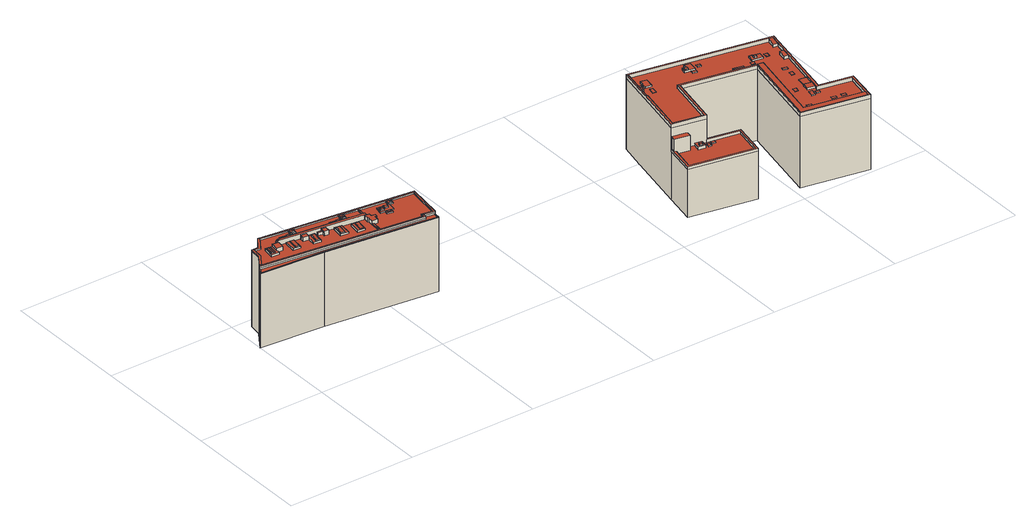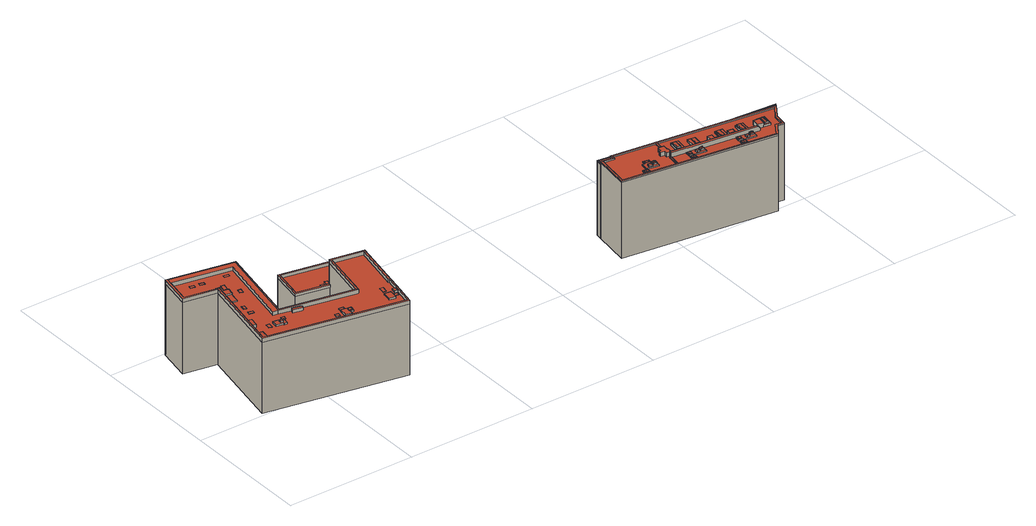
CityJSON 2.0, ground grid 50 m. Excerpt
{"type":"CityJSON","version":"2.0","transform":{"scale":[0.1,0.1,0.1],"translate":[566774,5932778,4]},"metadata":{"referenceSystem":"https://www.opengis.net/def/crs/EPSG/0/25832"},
"CityObjects":{
"building1":{"type":"Building","attributes":{"Grundfläche 2D":"1083.849448","Grundhöhe NN":"4.723"},"children":["building1-1","building1-2","building1-3","building1-4","building1-5","building1-6","building1-7","building1-8","building1-9","building1-10","building1-11","building1-12","building1-13","building1-14","building1-15","building1-16","building1-17","building1-18","building1-19","building1-20","building1-21","building1-22","building1-23","building1-24","building1-25","building1-26","building1-27"],"geometry":[{"type":"MultiSurface","lod":"3","boundaries":[[[0,1,2,3,4,5,6,7,8,9]],[[10,11,12,13],[14,15,16,17]],[[18,19,20,21,22,23,24],[25,26,27,28,29],[30,31,32,33],[34,35,36,37]],[[38,39,40,41,42,43,44,45,46,47,48,49,50,51,52,53,54,55,56,57],[58,59,60,61,62,63,64,65,66,67,68,69,70,71,72,73,74,75,76,77],[78,79,80,81,82,83,84,85,86],[87,88,89,90,91],[92,93,94,95],[96,97,98,99],[100,101,102,103,104],[105,106,107,108,109,110]],[[111,112,113,114,115,116,117,118,119]],[[120,121,122,123,124,125,126,127,128],[129,130,131,132],[133,134,135,136],[137,138,139,140]],[[141,142,143,144]],[[142,145,146,143]],[[145,147,148,146]],[[147,149,150,148]],[[151,152,150,149,153,154,155]],[[156,157,158,159,160],[161,162,163,164]],[[165,166,167,168],[169,170,171,172]],[[173,174,175,176,177,178],[179,180,181,182,183],[184,185,186,187],[188,189,190,191]],[[192,113,112,193,194,195,196,197,198,199,200,118,117,201,202,203,204,205,206]],[[207,208,209,210,211],[212,213,214,215]],[[216,217,218,219,220,221],[222,223,224,225]],[[226,227,228,229,230,231,232]],[[6,5,230,229]],[[7,6,229,228]],[[8,7,228,227]],[[9,8,227,226]],[[233,234,1,0]],[[234,235,2,1]],[[3,2,235,236]],[[236,237,4,3]],[[12,11,95,94]],[[94,93,13,12]],[[93,92,10,13]],[[92,95,11,10]],[[238,239,240,115,114,113]],[[240,241,116,115]],[[241,242,117,116]],[[243,118,38,57]],[[118,243,244]],[[55,245,119,118,244,56]],[[245,246,119]],[[247,246,54,53]],[[246,247,248]],[[51,249,119,246,248,52]],[[249,250,119]],[[119,250,50,49]],[[111,119,49,48]],[[48,47,112,111]],[[141,144,58,77]],[[141,77,76,75,74,154,153,149,147,145,142]],[[73,251,155,154,74]],[[251,73,72,21,20,19,67,66,175,174,61,60,59,58,144,143,146,148,150,152,151,155]],[[81,80,124,123]],[[80,79,125,124]],[[79,78,86,127,126,125]],[[86,85,128,127]],[[85,84,120,128]],[[84,83,121,120]],[[83,82,122,121]],[[82,81,123,122]],[[89,88,159,158]],[[88,87,160,159]],[[87,91,90,157,156,160]],[[90,89,158,157]],[[97,96,167,166]],[[96,99,168,167]],[[165,168,99,98]],[[98,97,166,165]],[[62,61,174,173]],[[66,65,176,175]],[[65,64,177,176]],[[64,63,178,177]],[[63,62,173,178]],[[47,46,193,112]],[[46,45,194,193]],[[195,44,43,196]],[[42,197,196,43]],[[42,41,40,199,198,197]],[[39,200,199,40]],[[39,38,118,200]],[[242,252,201,117]],[[252,253,202,201]],[[253,254,203,202]],[[254,255,204,203]],[[255,256,257,258,192,206,205,204]],[[258,238,113,192]],[[102,101,210,209]],[[101,100,211,210]],[[100,104,103,208,207,211]],[[103,102,209,208]],[[108,107,220,219]],[[107,106,221,220]],[[106,105,216,221]],[[105,110,217,216]],[[68,67,19,18]],[[72,71,22,21]],[[71,70,23,22]],[[70,69,24,23]],[[69,68,18,24]],[[234,233,259,260]],[[235,234,260,261]],[[236,235,261,262]],[[237,236,262,263]],[[252,242,264,265]],[[253,252,265,266]],[[254,253,266,267]],[[255,254,267,268]],[[9,226,232,258,257,256,255,268,259,233,0]],[[258,232,231,238]],[[239,238,231,230,5,4,237,263,269,240]],[[241,240,269,270]],[[242,241,270,264]],[[261,260,259,268,267,266,265,264,270,269,263,262]]],"semantics":{"surfaces":[{"type":"RoofSurface"},{"type":"WallSurface"},{"type":"GroundSurface"}],"values":[0,0,0,0,0,0,0,0,0,0,0,0,0,0,0,0,0,0,1,1,1,1,1,1,1,1,1,1,1,1,1,1,1,1,1,1,1,1,1,1,1,1,1,1,1,1,1,1,1,1,1,1,1,1,1,1,1,1,1,1,1,1,1,1,1,1,1,1,1,1,1,1,1,1,1,1,1,1,1,1,1,1,1,1,1,1,1,1,1,1,1,1,1,1,1,1,1,1,1,1,1,1,1,1,1,1,1,1,2]}}]},
"building1-1":{"type":"BuildingInstallation","parents":["building1"],"geometry":[{"type":"MultiSurface","lod":"3","boundaries":[[[271,272,273,274]],[[275,272,271,276]],[[274,273,277,278]],[[279,276,271,274,278]],[[275,276,279,280]],[[277,273,272,275,280]]],"semantics":{"surfaces":[{"type":"RoofSurface"},{"type":"WallSurface"}],"values":[0,0,1,1,1,1]}}]},
"building1-2":{"type":"BuildingInstallation","parents":["building1"],"geometry":[{"type":"MultiSurface","lod":"3","boundaries":[[[281,282,283,284]],[[284,283,169,172]],[[281,284,172,171]],[[282,281,171,170]],[[283,282,170,169]]],"semantics":{"surfaces":[{"type":"RoofSurface"},{"type":"WallSurface"}],"values":[0,1,1,1,1]}}]},
"building1-3":{"type":"BuildingInstallation","parents":["building1"],"geometry":[{"type":"MultiSurface","lod":"3","boundaries":[[[285,286,287,288]],[[286,289,290,291,287]],[[290,292,293,291]],[[292,285,288,293]],[[293,288,287,291]],[[286,285,27,26]],[[29,290,289,286,26,25]],[[292,290,29,28]],[[285,292,28,27]]],"semantics":{"surfaces":[{"type":"RoofSurface"},{"type":"WallSurface"}],"values":[0,0,0,0,0,1,1,1,1]}}]},
"building1-4":{"type":"BuildingInstallation","parents":["building1"],"geometry":[{"type":"MultiSurface","lod":"3","boundaries":[[[294,295,296,246,245],[297,298,299,300]],[[55,301,294,245]],[[301,302,303,296,295,294]],[[303,54,246,296]]],"semantics":{"surfaces":[{"type":"RoofSurface"},{"type":"WallSurface"}],"values":[0,1,1,1]}}]},
"building1-5":{"type":"BuildingInstallation","parents":["building1"],"geometry":[{"type":"MultiSurface","lod":"3","boundaries":[[[304,305,306,244,243],[278,277,280,279]],[[304,243,57,307]],[[307,308,309,306,305,304]],[[309,56,244,306]]],"semantics":{"surfaces":[{"type":"RoofSurface"},{"type":"WallSurface"}],"values":[0,1,1,1]}}]},
"building1-6":{"type":"BuildingInstallation","parents":["building1"],"geometry":[{"type":"MultiSurface","lod":"3","boundaries":[[[310,311,312,313]],[[313,312,164,163]],[[310,313,163,162]],[[311,310,162,161]],[[312,311,161,164]]],"semantics":{"surfaces":[{"type":"RoofSurface"},{"type":"WallSurface"}],"values":[0,1,1,1,1]}}]},
"building1-7":{"type":"BuildingInstallation","parents":["building1"],"geometry":[{"type":"MultiSurface","lod":"3","boundaries":[[[314,315,316,317]],[[318,314,317,319,320]],[[315,321,322,316]],[[321,320,319,322]],[[317,316,322,319]],[[315,314,180,179]],[[321,315,179,183]],[[320,321,183,182]],[[180,314,318,320,182,181]]],"semantics":{"surfaces":[{"type":"RoofSurface"},{"type":"WallSurface"}],"values":[0,0,0,0,0,1,1,1,1]}}]},
"building1-8":{"type":"BuildingInstallation","parents":["building1"],"geometry":[{"type":"MultiSurface","lod":"3","boundaries":[[[323,324,325,326]],[[326,325,32,31]],[[323,326,31,30]],[[324,323,30,33]],[[325,324,33,32]]],"semantics":{"surfaces":[{"type":"RoofSurface"},{"type":"WallSurface"}],"values":[0,1,1,1,1]}}]},
"building1-9":{"type":"BuildingInstallation","parents":["building1"],"geometry":[{"type":"MultiSurface","lod":"3","boundaries":[[[248,247,251,327]],[[53,73,251,247]],[[327,251,73,328]],[[328,52,248,327]]],"semantics":{"surfaces":[{"type":"RoofSurface"},{"type":"WallSurface"}],"values":[0,1,1,1]}}]},
"building1-10":{"type":"BuildingInstallation","parents":["building1"],"geometry":[{"type":"MultiSurface","lod":"3","boundaries":[[[329,330,331,332]],[[332,331,36,35]],[[329,332,35,34]],[[330,329,34,37]],[[331,330,37,36]]],"semantics":{"surfaces":[{"type":"RoofSurface"},{"type":"WallSurface"}],"values":[0,1,1,1,1]}}]},
"building1-11":{"type":"BuildingInstallation","parents":["building1"],"geometry":[{"type":"MultiSurface","lod":"3","boundaries":[[[333,334,335,336]],[[337,334,333,338]],[[336,335,339,340]],[[341,338,333,336,340]],[[337,338,341,342]],[[339,335,334,337,342,343]]],"semantics":{"surfaces":[{"type":"RoofSurface"},{"type":"WallSurface"}],"values":[0,0,1,1,1,1]}}]},
"building1-12":{"type":"BuildingInstallation","parents":["building1"],"geometry":[{"type":"MultiSurface","lod":"3","boundaries":[[[344,345,346,347]],[[348,345,344,349,350,351,352,353]],[[348,354,346,345]],[[354,355,347,346]],[[355,349,344,347]]],"semantics":{"surfaces":[{"type":"RoofSurface"},{"type":"WallSurface"}],"values":[0,1,1,1,1]}}]},
"building1-13":{"type":"BuildingInstallation","parents":["building1"],"geometry":[{"type":"MultiSurface","lod":"3","boundaries":[[[356,357,358,359]],[[359,358,140,139]],[[356,359,139,138]],[[357,356,138,137]],[[358,357,137,140]]],"semantics":{"surfaces":[{"type":"RoofSurface"},{"type":"WallSurface"}],"values":[0,1,1,1,1]}}]},
"building1-14":{"type":"BuildingInstallation","parents":["building1"],"geometry":[{"type":"MultiSurface","lod":"3","boundaries":[[[360,361,362,363]],[[364,360,363,365]],[[361,366,367,368,362]],[[369,364,365,368,367]],[[368,365,363,362]],[[361,360,130,129]],[[367,366,361,129,132]],[[364,369,367,132,131]],[[360,364,131,130]]],"semantics":{"surfaces":[{"type":"RoofSurface"},{"type":"WallSurface"}],"values":[0,0,0,0,0,1,1,1,1]}}]},
"building1-15":{"type":"BuildingInstallation","parents":["building1"],"geometry":[{"type":"MultiSurface","lod":"3","boundaries":[[[370,195,194,371]],[[45,372,371,194]],[[373,44,195,370]]],"semantics":{"surfaces":[{"type":"RoofSurface"},{"type":"WallSurface"}],"values":[0,1,1]}}]},
"building1-16":{"type":"BuildingInstallation","parents":["building1"],"geometry":[{"type":"MultiSurface","lod":"3","boundaries":[[[374,375,376,377]],[[377,376,17,16]],[[374,377,16,15]],[[375,374,15,14]],[[376,375,14,17]]],"semantics":{"surfaces":[{"type":"RoofSurface"},{"type":"WallSurface"}],"values":[0,1,1,1,1]}}]},
"building1-17":{"type":"BuildingInstallation","parents":["building1"],"geometry":[{"type":"MultiSurface","lod":"3","boundaries":[[[378,379,380,381]],[[381,380,190,189]],[[378,381,189,188]],[[379,378,188,191]],[[380,379,191,190]]],"semantics":{"surfaces":[{"type":"RoofSurface"},{"type":"WallSurface"}],"values":[0,1,1,1,1]}}]},
"building1-18":{"type":"BuildingInstallation","parents":["building1"],"geometry":[{"type":"MultiSurface","lod":"3","boundaries":[[[382,383,384,385]],[[385,384,215,214]],[[382,385,214,213]],[[383,382,213,212]],[[384,383,212,215]]],"semantics":{"surfaces":[{"type":"RoofSurface"},{"type":"WallSurface"}],"values":[0,1,1,1,1]}}]},
"building1-19":{"type":"BuildingInstallation","parents":["building1"],"geometry":[{"type":"MultiSurface","lod":"3","boundaries":[[[386,387,388,389]],[[389,388,133,136]],[[386,389,136,135]],[[387,386,135,134]],[[388,387,134,133]]],"semantics":{"surfaces":[{"type":"RoofSurface"},{"type":"WallSurface"}],"values":[0,1,1,1,1]}}]},
"building1-20":{"type":"BuildingInstallation","parents":["building1"],"geometry":[{"type":"MultiSurface","lod":"3","boundaries":[[[390,391,392,393]],[[219,218,391,390]],[[392,391,218,217,110,394]],[[393,392,394,395]],[[393,395,108,219,390]]],"semantics":{"surfaces":[{"type":"RoofSurface"},{"type":"WallSurface"}],"values":[0,1,1,1,1]}}]},
"building1-21":{"type":"BuildingInstallation","parents":["building1"],"geometry":[{"type":"MultiSurface","lod":"3","boundaries":[[[396,397,398,399]],[[399,398,185,184]],[[396,399,184,187]],[[397,396,187,186]],[[398,397,186,185]]],"semantics":{"surfaces":[{"type":"RoofSurface"},{"type":"WallSurface"}],"values":[0,1,1,1,1]}}]},
"building1-22":{"type":"BuildingInstallation","parents":["building1"],"geometry":[{"type":"MultiSurface","lod":"3","boundaries":[[[400,401,250,249],[340,339,343,342,341]],[[51,402,400,249]],[[402,403,401,400]],[[403,50,250,401]]],"semantics":{"surfaces":[{"type":"RoofSurface"},{"type":"WallSurface"}],"values":[0,1,1,1]}}]},
"building1-23":{"type":"BuildingInstallation","parents":["building1"],"geometry":[{"type":"MultiSurface","lod":"3","boundaries":[[[404,405,406,407]],[[408,404,407,409]],[[225,409,407,406,222]],[[408,409,225,224]],[[223,405,404,408,224]],[[406,405,223,222]]],"semantics":{"surfaces":[{"type":"RoofSurface"},{"type":"WallSurface"}],"values":[0,0,1,1,1,1]}}]},
"building1-24":{"type":"BuildingInstallation","parents":["building1"],"geometry":[{"type":"MultiSurface","lod":"3","boundaries":[[[410,411,412,413]],[[412,411,414,415]],[[413,412,415,416]],[[410,413,416,417]],[[411,410,417,414]]],"semantics":{"surfaces":[{"type":"RoofSurface"},{"type":"WallSurface"}],"values":[0,1,1,1,1]}}]},
"building1-25":{"type":"BuildingInstallation","parents":["building1"],"geometry":[{"type":"MultiSurface","lod":"3","boundaries":[[[418,419,420,421]],[[422,419,418,423]],[[421,420,298,297]],[[300,423,418,421,297]],[[422,423,300,299]],[[298,420,419,422,299]]],"semantics":{"surfaces":[{"type":"RoofSurface"},{"type":"WallSurface"}],"values":[0,0,1,1,1,1]}}]},
"building1-26":{"type":"BuildingInstallation","parents":["building1"],"geometry":[{"type":"MultiSurface","lod":"3","boundaries":[[[352,351,424,425]],[[350,426,424,351]],[[426,427,425,424]],[[427,353,352,425]]],"semantics":{"surfaces":[{"type":"RoofSurface"},{"type":"WallSurface"}],"values":[0,1,1,1]}}]},
"building1-27":{"type":"BuildingInstallation","parents":["building1"],"geometry":[{"type":"MultiSurface","lod":"3","boundaries":[[[428,429,430,431,432,433,434,435,436,437,438]],[[439,440,430,429]],[[440,441,431,430]],[[441,442,432,431]],[[373,370,371,372,443,434,433,432,442]],[[443,444,435,434]],[[444,445,436,435]],[[445,446,437,436]],[[446,447,438,437]],[[447,448,428,438]],[[448,439,429,428]]],"semantics":{"surfaces":[{"type":"RoofSurface"},{"type":"WallSurface"}],"values":[0,1,1,1,1,1,1,1,1,1,1]}}]},
"building2":{"type":"Building","attributes":{"Grundfläche 2D":"1955.079361","Grundhöhe NN":"5.115"},"children":["building2-1","building2-2","building2-3","building2-4","building2-5","building2-6","building2-7","building2-8","building2-9","building2-10","building2-11","building2-12","building2-13","building2-14","building2-15","building2-16","building2-17","building2-18","building2-19","building2-20","building2-21","building2-22","building2-23","building2-24","building2-25","building2-26"],"geometry":[{"type":"MultiSurface","lod":"3","boundaries":[[[449,450,451,452]],[[453,454,455,456,457,458,459],[460,461,462,463]],[[464,465,466,467,468,469,470,471,472,473,474,475,476,477,478,479,480,481,482,483,484,485,486,487],[488,489,490,491,492,493,494],[495,496,497,498,499,500]],[[501,502,503,504]],[[505,506,503,507,508,509]],[[510,511,512,513,514,515,516,517,518,519,520,501,504,521,522,523,524,525,526,527,528,529,509,508,507,503,502,530]],[[531,532,533,534,535,536],[537,538,539,540]],[[541,542,543,544]],[[545,546,547,548,549,550,551,552,553,554,555,556]],[[557,558,559,560,561,562,563,564,565]],[[472,471,450,449]],[[451,450,471,470]],[[566,567,502,501]],[[484,483,504,503,486,485,568,569]],[[505,509,465,464]],[[506,505,464,487]],[[503,506,487,486]],[[483,482,521,504]],[[482,481,522,521]],[[523,522,481,480]],[[480,479,524,523]],[[479,478,525,524]],[[478,477,526,525]],[[474,570,571,473,472,449,452,572,573,468,467,528,527,574,475]],[[467,466,529,528]],[[465,509,529,466]],[[567,575,530,502]],[[575,576,510,530]],[[576,577,511,510]],[[577,578,512,511]],[[578,579,513,512]],[[579,580,514,513]],[[580,581,582,583,584,518,517,516,515,514]],[[584,585,519,518]],[[585,586,566,501,520,519]],[[494,493,454,453]],[[493,492,455,454]],[[492,491,456,455]],[[491,490,489,458,457,456]],[[489,488,459,458]],[[488,494,453,459]],[[533,532,498,497]],[[497,496,534,533]],[[496,495,535,534]],[[536,535,495,500]],[[500,499,531,536]],[[532,531,499,498]],[[554,553,543,542]],[[544,543,553,552,565,564]],[[564,563,541,544]],[[560,559,549,548]],[[550,549,559,558]],[[551,550,558,557]],[[552,551,557,565]],[[587,588,556,555]],[[588,589,545,556]],[[589,590,546,545]],[[590,591,547,546]],[[542,541,563,562,561,560,548,585,584,555,554]],[[586,585,548,547,591,592,593,566]],[[567,566,593,594]],[[575,567,594,595]],[[576,575,595,596]],[[577,576,596,597]],[[578,577,597,598]],[[579,578,598,599]],[[580,579,599,600]],[[601,602,603,587,555,584,583,582,581,580,600,604]],[[588,587,603,605]],[[589,588,605,606]],[[590,589,606,607]],[[591,590,607,592]],[[596,595,594,593,592,607,606,605,603,602,601,604,600,599,598,597]]],"semantics":{"surfaces":[{"type":"RoofSurface"},{"type":"WallSurface"},{"type":"GroundSurface"}],"values":[0,0,0,0,0,0,0,0,0,0,1,1,1,1,1,1,1,1,1,1,1,1,1,1,1,1,1,1,1,1,1,1,1,1,1,1,1,1,1,1,1,1,1,1,1,1,1,1,1,1,1,1,1,1,1,1,1,1,1,1,1,1,1,1,1,1,1,1,1,1,1,1,2]}}]},
"building2-1":{"type":"BuildingInstallation","parents":["building2"],"geometry":[{"type":"MultiSurface","lod":"3","boundaries":[[[608,609,610,611]],[[611,610,612,613]],[[608,611,613,614]],[[609,608,614,615]],[[610,609,615,612]]],"semantics":{"surfaces":[{"type":"RoofSurface"},{"type":"WallSurface"}],"values":[0,1,1,1,1]}}]},
"building2-2":{"type":"BuildingInstallation","parents":["building2"],"geometry":[{"type":"MultiSurface","lod":"3","boundaries":[[[616,617,618,619]],[[619,618,620,621]],[[616,619,621,622]],[[617,616,622,623]],[[618,617,623,620]]],"semantics":{"surfaces":[{"type":"RoofSurface"},{"type":"WallSurface"}],"values":[0,1,1,1,1]}}]},
"building2-3":{"type":"BuildingInstallation","parents":["building2"],"geometry":[{"type":"MultiSurface","lod":"3","boundaries":[[[572,624,625,573]],[[624,572,452,451,470,626]],[[626,627,625,624]],[[627,468,573,625]]],"semantics":{"surfaces":[{"type":"RoofSurface"},{"type":"WallSurface"}],"values":[0,1,1,1]}}]},
"building2-4":{"type":"BuildingInstallation","parents":["building2"],"geometry":[{"type":"MultiSurface","lod":"3","boundaries":[[[628,629,630,631]],[[568,629,628,569]],[[631,630,632,633]],[[631,633,484,569,628]],[[568,485,632,630,629]]],"semantics":{"surfaces":[{"type":"RoofSurface"},{"type":"WallSurface"}],"values":[0,0,1,1,1]}}]},
"building2-5":{"type":"BuildingInstallation","parents":["building2"],"geometry":[{"type":"MultiSurface","lod":"3","boundaries":[[[634,571,570,635]],[[474,636,635,570]],[[634,635,636,637]],[[637,473,571,634]]],"semantics":{"surfaces":[{"type":"RoofSurface"},{"type":"WallSurface"}],"values":[0,1,1,1]}}]},
"building2-6":{"type":"BuildingInstallation","parents":["building2"],"geometry":[{"type":"MultiSurface","lod":"3","boundaries":[[[638,639,640,641]],[[642,643,641,640]],[[643,644,638,641]],[[639,638,644,645]],[[640,639,645,642]]],"semantics":{"surfaces":[{"type":"RoofSurface"},{"type":"WallSurface"}],"values":[0,1,1,1,1]}}]},
"building2-7":{"type":"BuildingInstallation","parents":["building2"],"geometry":[{"type":"MultiSurface","lod":"3","boundaries":[[[646,647,648,649]],[[649,648,650,651]],[[646,649,651,652]],[[652,653,647,646]],[[648,647,653,650]]],"semantics":{"surfaces":[{"type":"RoofSurface"},{"type":"WallSurface"}],"values":[0,1,1,1,1]}}]},
"building2-8":{"type":"BuildingInstallation","parents":["building2"],"geometry":[{"type":"MultiSurface","lod":"3","boundaries":[[[654,655,656,657]],[[657,656,658,659]],[[654,657,659,660]],[[660,661,655,654]],[[661,658,656,655]]],"semantics":{"surfaces":[{"type":"RoofSurface"},{"type":"WallSurface"}],"values":[0,1,1,1,1]}}]},
"building2-9":{"type":"BuildingInstallation","parents":["building2"],"geometry":[{"type":"MultiSurface","lod":"3","boundaries":[[[662,663,664,665]],[[666,667,663,662]],[[664,663,667,668]],[[665,664,668,669]],[[662,665,669,666]]],"semantics":{"surfaces":[{"type":"RoofSurface"},{"type":"WallSurface"}],"values":[0,1,1,1,1]}}]},
"building2-10":{"type":"BuildingInstallation","parents":["building2"],"geometry":[{"type":"MultiSurface","lod":"3","boundaries":[[[670,671,672,673]],[[673,672,462,461]],[[670,673,461,460]],[[671,670,460,463]],[[672,671,463,462]]],"semantics":{"surfaces":[{"type":"RoofSurface"},{"type":"WallSurface"}],"values":[0,1,1,1,1]}}]},
"building2-11":{"type":"BuildingInstallation","parents":["building2"],"geometry":[{"type":"MultiSurface","lod":"3","boundaries":[[[674,675,676,677]],[[677,676,678,679]],[[679,680,674,677]],[[680,681,675,674]],[[676,675,681,678]]],"semantics":{"surfaces":[{"type":"RoofSurface"},{"type":"WallSurface"}],"values":[0,1,1,1,1]}}]},
"building2-12":{"type":"BuildingInstallation","parents":["building2"],"geometry":[{"type":"MultiSurface","lod":"3","boundaries":[[[574,527,526,682]],[[477,683,682,526]],[[683,475,574,682]]],"semantics":{"surfaces":[{"type":"RoofSurface"},{"type":"WallSurface"}],"values":[0,1,1]}}]},
"building2-13":{"type":"BuildingInstallation","parents":["building2"],"geometry":[{"type":"MultiSurface","lod":"3","boundaries":[[[684,685,686,687]],[[688,689,685,684]],[[686,685,689,690]],[[690,691,687,686]],[[691,688,684,687]]],"semantics":{"surfaces":[{"type":"RoofSurface"},{"type":"WallSurface"}],"values":[0,1,1,1,1]}}]},
"building2-14":{"type":"BuildingInstallation","parents":["building2"],"geometry":[{"type":"MultiSurface","lod":"3","boundaries":[[[692,693,694,695,696]],[[694,693,697,698]],[[698,699,695,694]],[[699,700,696,695]],[[700,701,697,693,692,696]]],"semantics":{"surfaces":[{"type":"RoofSurface"},{"type":"WallSurface"}],"values":[0,1,1,1,1]}}]},
"building2-15":{"type":"BuildingInstallation","parents":["building2"],"geometry":[{"type":"MultiSurface","lod":"3","boundaries":[[[702,703,704,705]],[[705,704,706,707]],[[702,705,707,708]],[[703,702,708,709]],[[704,703,709,706]]],"semantics":{"surfaces":[{"type":"RoofSurface"},{"type":"WallSurface"}],"values":[0,1,1,1,1]}}]},
"building2-16":{"type":"BuildingInstallation","parents":["building2"],"geometry":[{"type":"MultiSurface","lod":"3","boundaries":[[[710,711,712,713]],[[714,715,711,710]],[[712,711,715,716]],[[716,717,713,712]],[[717,714,710,713]]],"semantics":{"surfaces":[{"type":"RoofSurface"},{"type":"WallSurface"}],"values":[0,1,1,1,1]}}]},
"building2-17":{"type":"BuildingInstallation","parents":["building2"],"geometry":[{"type":"MultiSurface","lod":"3","boundaries":[[[718,719,720,721]],[[721,720,722,723]],[[718,721,723,724]],[[719,718,724,725]],[[720,719,725,722]]],"semantics":{"surfaces":[{"type":"RoofSurface"},{"type":"WallSurface"}],"values":[0,1,1,1,1]}}]},
"building2-18":{"type":"BuildingInstallation","parents":["building2"],"geometry":[{"type":"MultiSurface","lod":"3","boundaries":[[[726,727,728,729]],[[729,728,730,731]],[[726,729,731,732]],[[727,726,732,733]],[[728,727,733,730]]],"semantics":{"surfaces":[{"type":"RoofSurface"},{"type":"WallSurface"}],"values":[0,1,1,1,1]}}]},
"building2-19":{"type":"BuildingInstallation","parents":["building2"],"geometry":[{"type":"MultiSurface","lod":"3","boundaries":[[[734,735,736,737]],[[738,739,735,734]],[[736,735,739,740]],[[740,741,737,736]],[[734,737,741,738]]],"semantics":{"surfaces":[{"type":"RoofSurface"},{"type":"WallSurface"}],"values":[0,1,1,1,1]}}]},
"building2-20":{"type":"BuildingInstallation","parents":["building2"],"geometry":[{"type":"MultiSurface","lod":"3","boundaries":[[[742,743,744,745]],[[746,747,745,744]],[[742,745,747,748]],[[743,742,748,749]],[[749,746,744,743]]],"semantics":{"surfaces":[{"type":"RoofSurface"},{"type":"WallSurface"}],"values":[0,1,1,1,1]}}]},
"building2-21":{"type":"BuildingInstallation","parents":["building2"],"geometry":[{"type":"MultiSurface","lod":"3","boundaries":[[[750,751,752,753]],[[753,752,540,539]],[[750,753,539,538]],[[751,750,538,537]],[[752,751,537,540]]],"semantics":{"surfaces":[{"type":"RoofSurface"},{"type":"WallSurface"}],"values":[0,1,1,1,1]}}]},
"building2-22":{"type":"BuildingInstallation","parents":["building2"],"geometry":[{"type":"MultiSurface","lod":"3","boundaries":[[[754,755,756,757]],[[758,759,757,756]],[[759,760,754,757]],[[755,754,760,761]],[[756,755,761,758]]],"semantics":{"surfaces":[{"type":"RoofSurface"},{"type":"WallSurface"}],"values":[0,1,1,1,1]}}]},
"building2-23":{"type":"BuildingInstallation","parents":["building2"],"geometry":[{"type":"MultiSurface","lod":"3","boundaries":[[[762,763,764,765]],[[766,763,762,767]],[[764,763,766,768]],[[768,769,765,764]],[[769,767,762,765]]],"semantics":{"surfaces":[{"type":"RoofSurface"},{"type":"WallSurface"}],"values":[0,1,1,1,1]}}]},
"building2-24":{"type":"BuildingInstallation","parents":["building2"],"geometry":[{"type":"MultiSurface","lod":"3","boundaries":[[[770,771,772,773]],[[773,772,774,775]],[[770,773,775,776]],[[771,770,776,777]],[[772,771,777,774]]],"semantics":{"surfaces":[{"type":"RoofSurface"},{"type":"WallSurface"}],"values":[0,1,1,1,1]}}]},
"building2-25":{"type":"BuildingInstallation","parents":["building2"],"geometry":[{"type":"MultiSurface","lod":"3","boundaries":[[[778,779,780,781,782]],[[780,779,783,784]],[[781,780,784,785]],[[786,778,782,781,785,787]],[[779,778,786,783]]],"semantics":{"surfaces":[{"type":"RoofSurface"},{"type":"WallSurface"}],"values":[0,1,1,1,1]}}]},
"building2-26":{"type":"BuildingInstallation","parents":["building2"],"geometry":[{"type":"MultiSurface","lod":"3","boundaries":[[[788,789,790,791],[774,777,776,775]],[[792,793,791,790]],[[788,791,793,561]],[[562,789,788,561]],[[790,789,562,792]]],"semantics":{"surfaces":[{"type":"RoofSurface"},{"type":"WallSurface"}],"values":[0,1,1,1,1]}}]}
},
"vertices":[
[15,363,300],[1,343,300],[252,322,300],[684,267,300],[687,291,300],[685,291,300],[682,269,300],[252,325,300],[5,345,300],[18,363,300],[443,387,312],[414,391,312],[408,346,312],[437,342,312],[438,381,312],[433,346,312],[420,348,312],[425,383,312],[365,446,309],[362,421,309],[422,414,309],[426,413,309],[429,434,309],[413,436,309],[413,440,309],[370,423,309],[365,423,309],[367,436,309],[379,434,309],[378,422,309],[422,418,309],[413,419,309],[414,431,309],[424,430,309],[397,427,309],[386,428,309],[388,438,309],[398,437,309],[118,501,305],[86,454,305],[63,457,305],[58,416,305],[58,414,305],[26,369,305],[469,312,305],[475,311,305],[638,290,305],[639,304,305],[682,298,305],[699,426,305],[612,437,305],[592,440,305],[493,452,305],[488,453,305],[433,460,305],[413,463,305],[244,485,305],[224,487,305],[145,449,305],[149,449,305],[151,448,305],[173,446,305],[176,470,305],[225,464,305],[224,460,305],[240,458,305],[237,437,305],[362,421,305],[365,446,305],[413,440,305],[413,436,305],[429,434,305],[426,413,305],[482,406,305],[481,396,305],[474,397,305],[148,439,305],[144,440,305],[555,381,305],[556,392,305],[540,394,305],[544,423,305],[593,416,305],[589,388,305],[578,389,305],[576,374,305],[554,377,305],[198,382,305],[169,385,305],[175,430,305],[204,427,305],[198,385,305],[443,387,305],[437,342,305],[408,346,305],[414,391,305],[350,362,305],[356,407,305],[385,403,305],[379,358,305],[276,371,305],[247,375,305],[253,420,305],[282,417,305],[281,410,305],[118,392,305],[89,395,305],[95,441,305],[122,437,305],[118,408,305],[120,407,305],[682,298,310],[639,304,310],[645,296,310],[687,291,310],[688,291,310],[706,432,310],[115,508,310],[118,501,310],[699,426,310],[578,389,309],[589,388,309],[593,416,309],[544,423,309],[540,394,309],[556,392,309],[555,381,309],[554,377,309],[576,374,309],[544,400,309],[546,413,309],[558,411,309],[557,399,309],[566,416,309],[578,414,309],[576,403,309],[565,404,309],[573,388,309],[572,379,309],[560,380,309],[561,389,309],[144,440,315],[146,439,319],[147,449,319],[145,449,315],[148,439,321],[149,449,321],[150,439,322],[151,448,322],[152,438,323],[153,448,323],[426,413,323],[422,414,323],[474,397,323],[481,396,323],[482,406,323],[198,385,312],[204,427,312],[175,430,312],[169,385,312],[198,382,312],[199,421,312],[194,385,312],[181,387,312],[186,422,312],[385,403,312],[356,407,312],[350,362,312],[379,358,312],[359,400,312],[372,398,312],[367,363,312],[354,365,312],[176,470,309],[173,446,309],[237,437,309],[240,458,309],[224,460,309],[225,464,309],[176,448,309],[178,460,309],[183,459,309],[191,458,309],[189,446,309],[224,443,309],[226,455,309],[235,454,309],[234,442,309],[208,451,309],[198,452,309],[199,462,309],[209,461,309],[643,283,310],[638,290,310],[475,311,310],[469,312,310],[26,369,310],[58,414,310],[58,416,310],[63,457,310],[86,454,310],[82,461,310],[57,464,310],[51,417,310],[14,363,310],[15,363,310],[18,363,310],[281,410,312],[282,417,312],[253,420,312],[247,375,312],[276,371,312],[277,411,312],[272,375,312],[259,377,312],[264,412,312],[118,392,312],[120,407,312],[118,408,312],[122,437,312],[95,441,312],[89,395,312],[111,432,312],[107,401,312],[95,403,312],[99,433,312],[18,363,298],[5,345,298],[252,325,298],[682,269,298],[685,291,298],[645,296,298],[643,283,298],[15,363,298],[1,343,298],[252,322,298],[684,267,298],[687,291,298],[645,296,305],[687,291,305],[688,291,305],[706,432,305],[115,508,305],[224,487,309],[244,485,309],[413,463,309],[433,460,309],[488,453,309],[493,452,309],[592,440,309],[612,437,309],[482,406,309],[82,461,305],[57,464,305],[51,417,305],[14,363,305],[15,363,305],[18,363,305],[643,283,305],[15,363,7],[1,343,7],[252,322,7],[684,267,7],[687,291,7],[115,508,7],[82,461,7],[57,464,7],[51,417,7],[14,363,7],[688,291,7],[706,432,7],
[232,470,312],[234,482,312],[227,483,311],[225,471,311],[240,482,311],[238,469,311],[227,483,309],[225,471,309],[238,469,309],[240,482,309],
[367,363,315],[372,398,317],[359,400,317],[354,365,315],
[367,436,314],[365,423,314],[370,428,319],[371,430,319],[370,423,314],[378,422,314],[374,427,319],[379,434,314],[374,430,319],
[411,443,309],[421,442,309],[430,441,309],[415,446,309],[416,459,309],[429,457,309],[427,445,309],[411,443,305],[421,442,305],[430,441,305],
[222,468,309],[225,467,309],[241,465,309],[222,468,305],[225,467,305],[241,465,305],
[194,385,315],[199,421,317],[186,422,317],[181,387,315],
[178,460,314],[176,448,314],[182,452,319],[182,455,319],[183,459,314],[185,454,319],[191,458,314],[189,446,314],[185,451,319],
[422,418,311],[424,430,311],[414,431,311],[413,419,311],
[487,405,309],[487,405,305],
[397,427,315],[398,437,315],[388,438,315],[386,428,315],
[600,423,312],[602,435,312],[595,436,311],[594,423,311],[608,434,311],[606,422,311],[595,436,309],[594,423,309],[606,422,309],[608,434,309],[602,435,309],
[309,415,322],[306,396,322],[323,394,322],[326,413,322],[306,396,305],[309,415,305],[308,413,305],[308,413,316],[307,406,316],[307,406,305],[323,394,305],[326,413,305],
[572,379,311],[573,388,311],[561,389,311],[560,380,311],
[546,413,314],[544,400,314],[549,405,319],[550,407,319],[558,411,314],[553,407,319],[549,400,314],[557,399,314],[553,404,319],[557,403,314],
[475,354,310],[480,353,310],[480,353,305],[475,354,305],
[433,346,315],[438,381,317],[425,383,317],[420,348,315],
[208,451,315],[209,461,315],[199,462,315],[198,452,315],
[272,375,315],[277,411,317],[264,412,317],[259,377,315],
[576,403,314],[578,414,314],[566,416,314],[565,404,314],
[122,437,321],[118,408,321],[142,405,321],[146,434,321],[142,405,305],[146,434,305],
[234,442,311],[235,454,311],[226,455,311],[224,443,311],
[590,420,309],[609,418,309],[590,420,305],[609,418,305],
[101,402,317],[107,401,315],[111,432,315],[105,433,317],[95,403,315],[99,433,315],
[249,405,322],[251,422,322],[231,424,322],[229,408,322],[251,422,305],[231,424,305],[229,408,305],[249,405,305],
[421,446,312],[423,458,312],[416,459,311],[415,446,311],[429,457,311],[427,445,311],
[292,415,316],[291,408,316],[292,415,305],[291,408,305],
[492,394,321],[474,396,321],[472,377,321],[476,376,321],[474,354,321],[475,354,321],[495,352,321],[497,369,321],[504,368,321],[506,380,321],[490,382,321],[474,396,305],[472,377,305],[476,376,305],[474,354,305],[495,352,305],[497,369,305],[504,368,305],[506,380,305],[490,382,305],[492,394,305],
[2184,235,296],[2156,240,296],[2148,200,296],[2176,194,296],[1923,530,299],[1899,534,299],[1896,521,299],[1883,523,299],[1880,507,299],[1880,503,299],[1917,496,299],[1884,507,299],[1886,519,299],[1898,517,299],[1896,505,299],[2054,79,292],[2278,36,292],[2296,131,292],[2168,156,292],[2171,169,292],[2176,194,292],[2148,200,292],[2156,240,292],[2184,235,292],[2210,370,292],[2216,404,292],[2225,451,292],[2232,486,292],[2216,489,292],[1708,587,292],[1681,449,292],[1684,448,292],[1648,262,292],[1763,240,292],[1802,441,292],[2010,401,292],[2047,394,292],[2093,385,292],[2113,381,292],[1917,496,292],[1880,503,292],[1880,507,292],[1883,523,292],[1896,521,292],[1899,534,292],[1923,530,292],[2106,453,292],[2118,450,292],[2117,448,292],[2145,442,292],[2141,418,292],[2101,426,292],[1807,432,306],[2086,379,306],[2093,385,306],[1802,441,306],[2054,79,306],[2113,381,306],[2031,62,306],[2274,15,306],[2278,36,306],[2280,9,306],[2304,137,306],[2177,161,306],[2240,492,306],[1705,595,306],[1686,496,306],[1685,494,306],[1685,493,306],[1640,257,306],[1769,232,306],[1770,239,306],[1763,240,306],[1648,262,306],[1684,448,306],[1681,449,306],[1708,587,306],[2216,489,306],[2232,486,306],[2168,156,306],[2296,131,306],[2025,58,306],[2141,418,298],[2145,442,298],[2117,448,298],[2118,450,298],[2106,453,298],[2101,426,298],[2124,439,298],[2123,430,298],[2113,432,298],[2115,441,298],[1698,246,258],[1642,257,258],[1638,237,258],[1695,226,258],[1873,87,210],[1897,215,210],[1770,239,210],[1769,232,210],[1890,209,210],[1868,95,210],[1626,141,210],[1644,236,210],[1638,237,210],[1642,257,210],[1640,257,210],[1617,135,210],[1626,141,199],[1868,95,199],[1890,209,199],[1769,232,199],[1750,236,199],[1724,241,199],[1698,246,199],[1695,226,199],[1644,236,199],[1807,432,292],[2086,379,292],[2047,394,303],[2010,401,303],[2216,404,304],[2210,370,304],[2176,194,301],[2171,169,301],[2225,451,303],[2025,58,292],[2280,9,292],[2304,137,292],[2177,161,292],[2240,492,292],[1705,595,292],[1686,496,292],[1685,494,292],[1685,493,292],[1640,257,292],[1769,232,292],[1770,239,292],[1640,257,199],[1617,135,199],[1873,87,199],[1897,215,199],[1770,239,199],[1770,239,11],[1807,432,11],[2086,379,11],[2025,58,11],[2280,9,11],[2304,137,11],[2177,161,11],[2240,492,11],[1705,595,11],[1685,494,11],[1685,493,11],[1640,257,11],[1686,496,11],[1617,135,11],[1873,87,11],[1897,215,11],
[1947,502,295],[1949,514,295],[1936,517,295],[1934,505,295],[1936,517,292],[1934,505,292],[1947,502,292],[1949,514,292],
[1914,481,296],[1916,491,296],[1900,494,296],[1898,484,296],[1900,494,292],[1898,484,292],[1914,481,292],[1916,491,292],
[2147,200,301],[2142,174,301],[2147,200,292],[2142,174,292],
[2011,407,305],[2048,399,305],[2050,408,303],[2013,415,303],[2050,408,292],[2013,415,292],
[2194,373,304],[2200,407,304],[2200,407,292],[2194,373,292],
[2133,137,295],[2146,135,295],[2151,160,295],[2138,162,295],[2151,160,292],[2138,162,292],[2133,137,292],[2146,135,292],
[1718,464,295],[1730,462,295],[1734,486,295],[1723,488,295],[1734,486,292],[1723,488,292],[1718,464,292],[1730,462,292],
[2166,277,294],[2169,294,294],[2158,296,294],[2155,279,294],[2158,296,292],[2155,279,292],[2166,277,292],[2169,294,292],
[1722,540,299],[1716,505,298],[1740,501,298],[1746,535,299],[1722,540,292],[1716,505,292],[1740,501,292],[1746,535,292],
[1884,507,302],[1896,505,302],[1898,517,302],[1886,519,302],
[2099,87,293],[2101,98,293],[2082,101,293],[2080,90,293],[2082,101,292],[2080,90,292],[2099,87,292],[2101,98,292],
[2210,454,303],[2210,454,292],
[2103,421,294],[2090,423,294],[2088,410,294],[2101,408,294],[2103,421,292],[2090,423,292],[2088,410,292],[2101,408,292],
[2167,150,295],[2157,152,295],[2155,140,295],[2168,137,295],[2170,149,295],[2157,152,292],[2155,140,292],[2168,137,292],[2170,149,292],[2167,150,292],
[2151,321,294],[2169,317,294],[2171,328,294],[2153,332,294],[2171,328,292],[2153,332,292],[2151,321,292],[2169,317,292],
[1714,527,294],[1702,530,294],[1699,517,294],[1712,514,294],[1714,527,292],[1702,530,292],[1699,517,292],[1712,514,292],
[2193,78,293],[2195,89,293],[2178,93,293],[2176,82,293],[2178,93,292],[2176,82,292],[2193,78,292],[2195,89,292],
[2103,189,294],[2114,187,294],[2118,205,294],[2106,207,294],[2118,205,292],[2106,207,292],[2103,189,292],[2114,187,292],
[1705,510,299],[1694,512,299],[1691,495,299],[1701,493,299],[1705,510,292],[1694,512,292],[1691,495,292],[1701,493,292],
[2167,417,294],[2170,435,294],[2158,438,294],[2155,419,294],[2158,438,292],[2155,419,292],[2167,417,292],[2170,435,292],
[2123,430,304],[2124,439,304],[2115,441,304],[2113,432,304],
[2230,73,293],[2232,84,293],[2215,87,293],[2213,76,293],[2215,87,292],[2213,76,292],[2230,73,292],[2232,84,292],
[1779,225,203],[1776,213,203],[1790,211,203],[1792,223,203],[1776,213,199],[1779,225,199],[1790,211,199],[1792,223,199],
[1737,213,215],[1739,222,215],[1730,224,215],[1728,215,215],[1730,224,210],[1728,215,210],[1737,213,210],[1739,222,210],
[1770,220,203],[1760,222,203],[1757,206,203],[1767,204,203],[1769,215,203],[1760,222,199],[1757,206,199],[1767,204,199],[1770,220,199],[1769,215,199],
[1750,236,210],[1724,241,210],[1718,212,210],[1745,207,210],[1718,212,199],[1745,207,199]
]}
